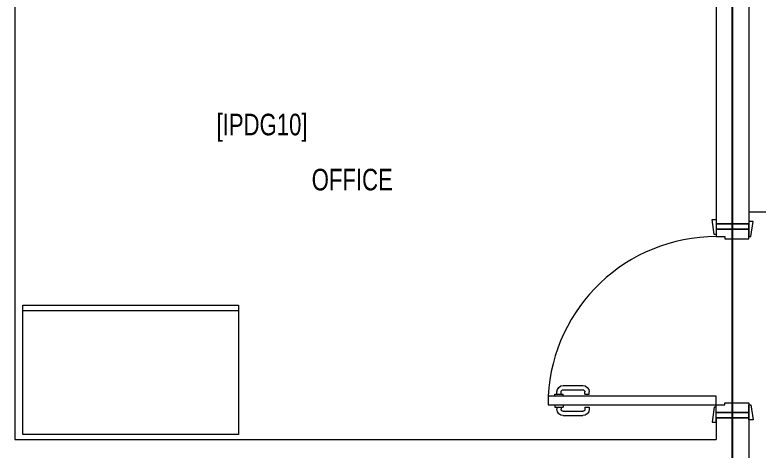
# Model space of a CAD drawing. Header units: metres. Extents: x -18745 to 220762, y -1579758 to -1356048.
# Drawn here: x 191988 to 195432, y -1458838 to -1456819 of the extents above; entities that cross this region are included whole.
import ezdxf

# ---------------------------------------------------------------- set-up
doc = ezdxf.new("R2010")
doc.units = ezdxf.units.M
doc.layers.get('0').update_dxf_attribs({"lineweight": 0})
for name, color, linetype, lineweight in [('A-100 - Copy$0$72_EGR_BASE_TEXT', 8, 'Continuous', 0), ('A-100 - Copy$0$Medical Equipment and Furniture', 8, 'Continuous', 0), ('A-100 - Copy$0$Medical Equipment and Furniture1', 8, 'Continuous', 5), ('A-100 - Copy$0$Walls', 8, 'Continuous', 0), ('A-100 - Copy$0$Wooden Joinery', 8, 'Continuous', 0)]:
    doc.layers.add(name, color=color, linetype=linetype, lineweight=lineweight)
doc.layers.add('A-100 - Copy$0$axes', color=8, linetype='Continuous')
doc.styles.add('A-100 - Copy$0$X3G_ENTITY_2587EA', font='swisscl.ttf', dxfattribs={"height": 200})

# ---------------------------------------------------------------- blocks, each defined once
blk = doc.blocks.new('A-100 - Copy$0$CUPBOARD - GLASS TOP - LOCKABLE - 200x100x60')
at = {"layer": 'A-100 - Copy$0$Medical Equipment and Furniture1'}
blk.add_line((283.1819, -205.0074, 0), (284.1819, -205.0074, 0), dxfattribs=at)
at = {"layer": 'A-100 - Copy$0$Medical Equipment and Furniture1', "elevation": 0}
blk.add_lwpolyline([(284.1819, -204.4324), (283.1819, -204.4324), (283.1819, -205.0324), (284.1819, -205.0324)], close=True, dxfattribs=at)
blk = doc.blocks.new('A-100 - Copy$0$A$C72370EFE')
at = {"layer": 'A-100 - Copy$0$Wooden Joinery'}
for p, q in [((-0.01, -0.03), (-0.01, -0.07)), ((0, -0.03), (-0.01, -0.03)), ((0.04, -0.03), (0.05, -0.03)), ((0.05, -0.03), (0.05, -0.07)), ((-0.01, -0.04), (-0.02, -0.04)), ((-0.01, -0.06), (-0.02, -0.06)), ((0.05, -0.04), (0.06, -0.04)), ((0.05, -0.06), (0.06, -0.06)), ((-0.05, -0.07), (-0.05, -0.16)), ((-0.03, -0.07), (-0.03, -0.16)), ((0, -0.07), (-0.01, -0.07)), ((0.04, -0.07), (0.05, -0.07)), ((0.07, -0.07), (0.07, -0.16)), ((0.09, -0.07), (0.09, -0.16)), ((-0.01, -0.17), (-0.02, -0.17)), ((-0.01, -0.17), (-0.01, -0.19)), ((0.05, -0.17), (0.06, -0.17)), ((0.05, -0.17), (0.05, -0.19)), ((-0.01, -0.19), (-0.02, -0.19)), ((0.05, -0.19), (0.06, -0.19))]:
    blk.add_line(p, q, dxfattribs=at)
for centre, radius, start, end in [((-0.02, -0.07), 0.03, 90, 180), ((-0.02, -0.07), 0.01, 90, 180), ((0.06, -0.07), 0.03, 0, 90), ((0.06, -0.07), 0.01, 0, 90), ((-0.02, -0.16), 0.03, 180, 270), ((-0.02, -0.16), 0.01, 180, 270), ((0.06, -0.16), 0.01, 270, 0), ((0.06, -0.16), 0.03, 270, 0)]:
    blk.add_arc(centre, radius, start, end, dxfattribs=at)
blk = doc.blocks.new('A-100 - Copy$0$DR1')
at = {"layer": 'A-100 - Copy$0$Wooden Joinery', "elevation": 0}
for points in [[(1743402.9, 41721.9), (1743392.9, 41721.9), (1743382.9, 41791.9), (1743402.9, 41791.9)], [(1743552.9, 41731.9), (1743562.9, 41731.9), (1743572.9, 41801.9), (1743552.9, 41801.9)], [(1743552.9, 41681.9), (1744331.9, 41681.9), (1744331.9, 41721.9), (1743552.9, 41721.9)], [(1743402.9, 40941.9), (1743392.9, 40941.9), (1743382.9, 40871.9), (1743402.9, 40871.9)], [(1743552.9, 40931.9), (1743562.9, 40931.9), (1743572.9, 40861.9), (1743552.9, 40861.9)]]:
    blk.add_lwpolyline(points, close=True, dxfattribs=at)
for points in [[(1743552.9, 41756.9), (1743402.9, 41756.9), (1743402.9, 41781.9), (1743552.9, 41781.9), (1743552.9, 41756.9)], [(1743552.9, 41756.9), (1743552.9, 41721.9), (1743512.9, 41721.9), (1743512.9, 41711.9), (1743402.9, 41711.9), (1743402.9, 41756.9), (1743552.9, 41756.9)], [(1743552.9, 40906.9), (1743552.9, 40941.9), (1743512.9, 40941.9), (1743512.9, 40951.9), (1743402.9, 40951.9), (1743402.9, 40906.9), (1743552.9, 40906.9)], [(1743552.9, 40906.9), (1743402.9, 40906.9), (1743402.9, 40881.9), (1743552.9, 40881.9), (1743552.9, 40906.9)]]:
    blk.add_lwpolyline(points, dxfattribs=at)
at = {"layer": 'A-100 - Copy$0$Wooden Joinery'}
blk.add_arc((1743552.9, 41721.9, 0), 780, 270, 357.0603, dxfattribs=at)
at = {"layer": 'A-100 - Copy$0$Wooden Joinery', "xscale": -999.9999999998856, "yscale": 999.9999999998856, "zscale": 999.9999999998854, "rotation": 270}
blk.add_blockref('A-100 - Copy$0$A$C72370EFE', (1744331.9, 41681.9, 0), dxfattribs=at)
blk = doc.blocks.new('A-100 - Copy')
at = {"layer": 'A-100 - Copy$0$axes'}
blk.add_line((195313.3, -1477297.4, 0), (195313.3, -1451192.7, 0), dxfattribs=at)
blk.add_line((195313.3, -1477297.4, 0), (195313.3, -1451192.7, 0), dxfattribs=at)
at = {"layer": 'A-100 - Copy$0$Medical Equipment and Furniture', "elevation": 0}
blk.add_lwpolyline([(195388.3, -1455457.7), (195388.3, -1457732.7), (196238.3, -1457732.7), (196238.3, -1455197.7), (195578.3, -1455197.7)], dxfattribs=at)
at = {"layer": 'A-100 - Copy$0$Walls'}
for p, q in [((191988.3, -1455197.7, 0), (191988.3, -1458787.7, 0)), ((195238.3, -1455302.7, 0), (195238.3, -1457787.7, 0)), ((195388.3, -1455302.7, 0), (195388.3, -1457787.7, 0)), ((195238.3, -1457787.7, 0), (195388.3, -1457787.7, 0)), ((195238.3, -1458687.7, 0), (195388.3, -1458687.7, 0)), ((195238.3, -1458687.7, 0), (195238.3, -1458787.7, 0)), ((195388.3, -1458687.7, 0), (195388.3, -1462272.7, 0)), ((191988.3, -1458787.7, 0), (195238.3, -1458787.7, 0))]:
    blk.add_line(p, q, dxfattribs=at)
at = {"layer": 'A-100 - Copy$0$Medical Equipment and Furniture', "xscale": -1000, "yscale": 1000, "zscale": 1000, "rotation": 180}
blk.add_blockref('A-100 - Copy$0$CUPBOARD - GLASS TOP - LOCKABLE - 200x100x60', (-91157.4, -1663197.9, 0), dxfattribs=at)
at = {"layer": 'A-100 - Copy$0$Wooden Joinery', "rotation": 180}
blk.add_blockref('A-100 - Copy$0$DR1', (1938791.2, -1416905.8, 0), dxfattribs=at)
at = {"layer": 'A-100 - Copy$0$72_EGR_BASE_TEXT', "char_height": 100, "attachment_point": 2, "style": 'A-100 - Copy$0$X3G_ENTITY_2587EA'}
for s, insert in [('[IPDG10]', (193133.5, -1457277.8)), ('OFFICE', (193551.4, -1457533.1))]:
    blk.add_mtext(s, dxfattribs=dict(at, insert=insert))

msp = doc.modelspace()

# ---------------------------------------------------------------- block references
msp.add_blockref('A-100 - Copy', (0, 0))

doc.saveas('drawing.dxf')
